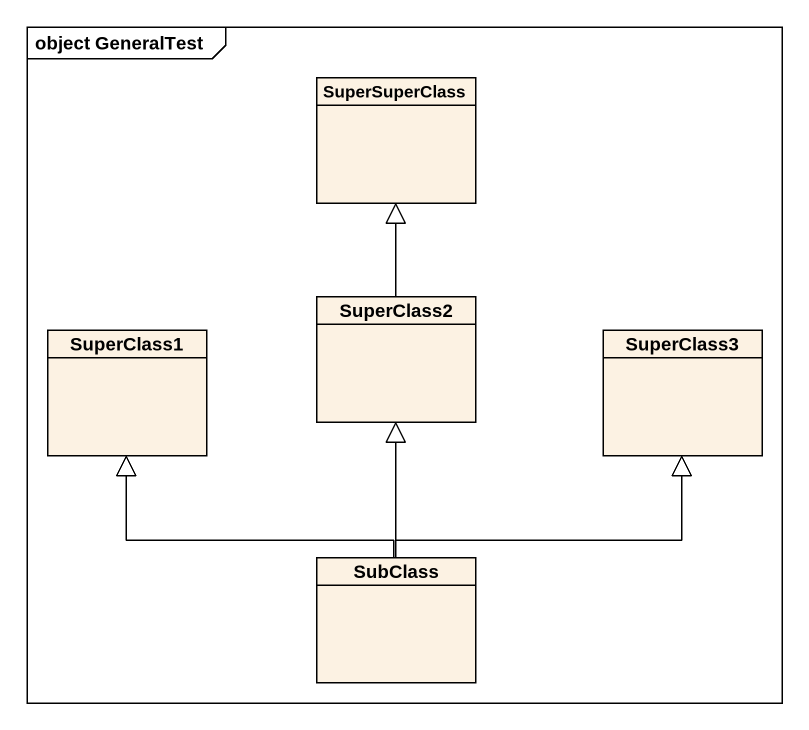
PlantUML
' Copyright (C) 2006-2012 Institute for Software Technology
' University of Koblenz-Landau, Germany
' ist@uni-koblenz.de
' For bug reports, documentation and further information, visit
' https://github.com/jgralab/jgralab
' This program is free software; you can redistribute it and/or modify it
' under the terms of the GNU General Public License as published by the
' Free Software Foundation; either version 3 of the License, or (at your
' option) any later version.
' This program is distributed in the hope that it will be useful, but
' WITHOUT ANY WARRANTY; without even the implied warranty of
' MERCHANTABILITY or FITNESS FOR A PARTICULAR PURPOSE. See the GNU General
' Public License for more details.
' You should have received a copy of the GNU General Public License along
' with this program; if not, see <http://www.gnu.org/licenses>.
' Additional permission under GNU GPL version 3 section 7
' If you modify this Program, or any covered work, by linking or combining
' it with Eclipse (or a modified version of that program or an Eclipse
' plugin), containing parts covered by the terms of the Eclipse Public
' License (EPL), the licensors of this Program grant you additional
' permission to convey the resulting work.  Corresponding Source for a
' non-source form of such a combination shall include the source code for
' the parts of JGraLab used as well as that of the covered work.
@startuml
mainframe object GeneralTest
hide circle
hide empty members
class SuperSuperClass
class SuperClass1
class SuperClass2
class SuperClass3
class SubClass
SuperClass2 -up-|> SuperSuperClass
SubClass -up-|> SuperClass1
SubClass -up-|> SuperClass2
SubClass -up-|> SuperClass3
@enduml
